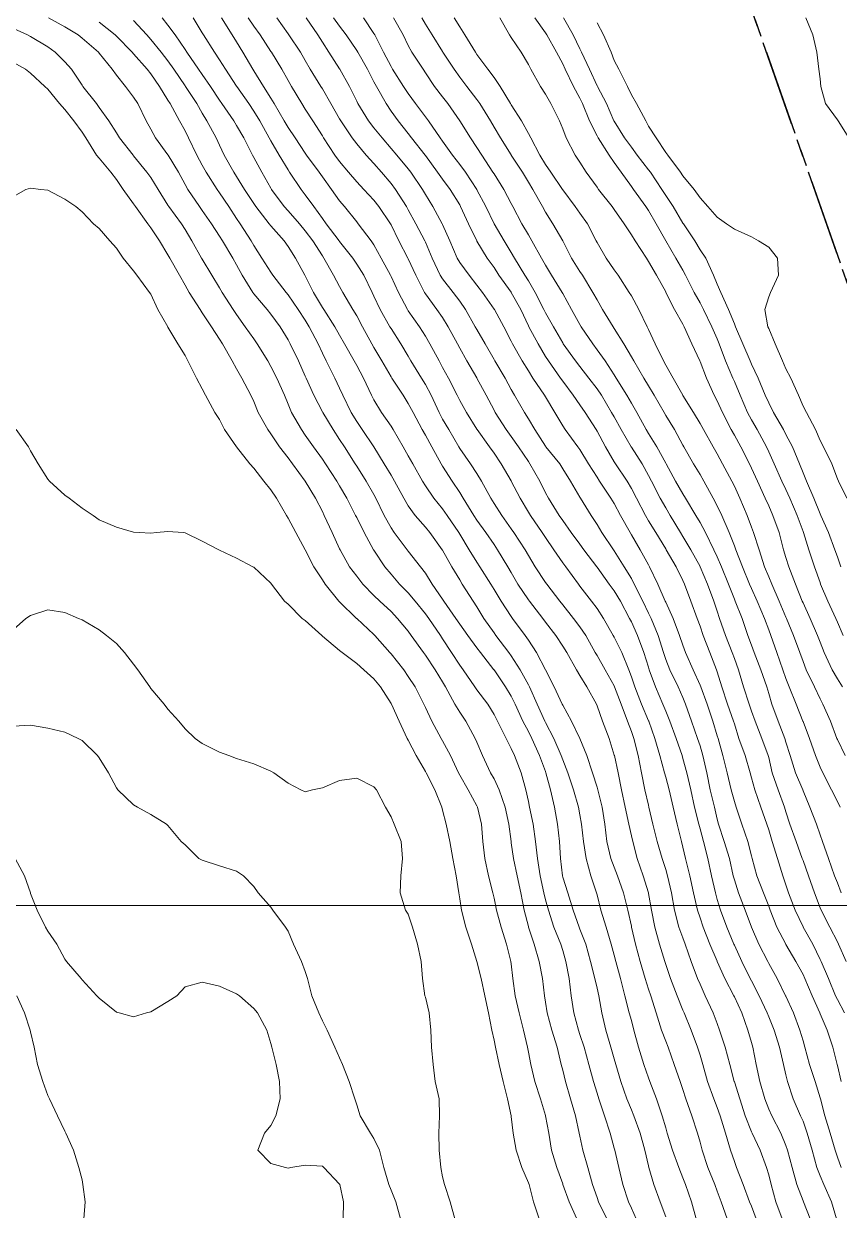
# Model space of a CAD drawing. Header units: centimetres. Extents: x 0 to 642158, y -847 to 649707.
# Drawn here: x 617205.55 to 617229.31, y 620578.5 to 620613.08 of the extents above; entities that cross this region are included whole.
import ezdxf

# ---------------------------------------------------------------- set-up
doc = ezdxf.new("R2010")
doc.units = ezdxf.units.CM
doc.header["$MEASUREMENT"] = 0
doc.linetypes.add('CENTERX2', pattern=[4, 2.5, -0.5, 0.5, -0.5])
doc.layers.add('MEV_grille', color=254, linetype='Continuous', lineweight=9)
doc.layers.add('WAL_topographie 0.5', color=253, linetype='Continuous', lineweight=20)
doc.layers.add('SPW_parcellaire cadastral', color=7, linetype='CENTERX2', lineweight=25, true_color=0xff0542)

# ---------------------------------------------------------------- blocks, each defined once
blk = doc.blocks.new('*U114')
at = {"layer": 'MEV_grille', "transparency": 33554687}
blk.add_lwpolyline([(-1338.461, 0), (1338.461, 0)], dxfattribs=at)
blk = doc.blocks.new('*U115')
at = {"layer": 'MEV_grille', "color": 0, "linetype": 'ByBlock', "lineweight": -2, "transparency": 16777216}
blk.add_blockref('*U114', (0, -1800), dxfattribs=at)

msp = doc.modelspace()

# ---------------------------------------------------------------- linework, layer by layer
at = {"layer": 'SPW_parcellaire cadastral'}
for points in [[(617082.838, 620766.859), (617087.915, 620758.877), (617126.08, 620714.089), (617140.94, 620702.104), (617180.2, 620666.244), (617198.721, 620649.645), (617202.743, 620647.528), (617211.738, 620638.85), (617219.57, 620629.325), (617224.544, 620619.8), (617242.443, 620568.633), (617131.683, 620480.394), (616973.114, 620705.004), (617082.838, 620766.859)], [(617140.892, 620706.757), (617188.586, 620670.429), (617205.491, 620657.481), (617236.821, 620625.726), (617238.726, 620622.445), (617236.096, 620620.154), (617238.753, 620617.124), (617241.351, 620619.557), (617255.145, 620576.565), (617283.484, 620507.46), (617274.764, 620500.676), (617243.342, 620567.204), (617242.443, 620568.633), (617224.544, 620619.8), (617219.57, 620629.325), (617211.738, 620638.85), (617202.743, 620647.528), (617198.721, 620649.645), (617180.2, 620666.244), (617140.94, 620702.104)]]:
    msp.add_lwpolyline(points, dxfattribs=at)
at = {"layer": 'WAL_topographie 0.5'}
for points in [[(617206.274, 620613.25), (617206.75, 620612.991), (617207.133, 620612.75), (617207.25, 620612.658), (617207.729, 620612.25), (617207.75, 620612.225), (617208.122, 620611.75), (617208.25, 620611.58), (617208.517, 620611.25), (617208.75, 620610.942), (617208.876, 620610.75), (617209.116, 620610.25), (617209.25, 620610.007), (617209.389, 620609.75), (617209.75, 620609.261), (617209.757, 620609.25), (617210.062, 620608.75), (617210.25, 620608.397), (617210.329, 620608.25), (617210.666, 620607.75), (617210.75, 620607.634), (617211.017, 620607.25), (617211.25, 620606.883), (617211.335, 620606.75), (617211.642, 620606.25), (617211.75, 620606.051), (617211.908, 620605.75), (617212.219, 620605.25), (617212.25, 620605.207), (617212.641, 620604.75), (617212.75, 620604.612), (617213.022, 620604.25), (617213.25, 620603.871), (617213.313, 620603.75), (617213.549, 620603.25), (617213.75, 620602.81), (617213.777, 620602.75), (617214.004, 620602.25), (617214.25, 620601.771), (617214.26, 620601.75), (617214.559, 620601.25), (617214.75, 620600.963), (617214.89, 620600.75), (617215.208, 620600.25), (617215.25, 620600.183), (617215.524, 620599.75), (617215.75, 620599.357), (617215.808, 620599.25), (617216.052, 620598.75), (617216.25, 620598.389), (617216.341, 620598.25), (617216.72, 620597.75), (617216.75, 620597.712), (617217.112, 620597.25), (617217.25, 620597.065), (617217.45, 620596.75), (617217.75, 620596.31), (617217.79, 620596.25), (617218.137, 620595.75), (617218.25, 620595.583), (617218.482, 620595.25), (617218.75, 620594.89), (617218.859, 620594.75), (617219.247, 620594.25), (617219.25, 620594.246), (617219.588, 620593.75), (617219.75, 620593.485), (617219.865, 620593.25), (617220.093, 620592.75), (617220.25, 620592.454), (617220.349, 620592.25), (617220.576, 620591.75), (617220.75, 620591.284), (617220.763, 620591.25), (617220.895, 620590.75), (617221.008, 620590.25), (617221.098, 620589.75), (617221.157, 620589.25), (617221.19, 620588.75), (617221.24, 620588.25), (617221.25, 620588.212), (617221.396, 620587.75), (617221.555, 620587.25), (617221.729, 620586.75), (617221.75, 620586.696), (617221.926, 620586.25), (617222.058, 620585.75), (617222.183, 620585.25), (617222.25, 620584.97), (617222.302, 620584.75), (617222.389, 620584.25), (617222.504, 620583.75), (617222.655, 620583.25), (617222.75, 620582.915), (617222.797, 620582.75), (617222.942, 620582.25), (617223.119, 620581.75), (617223.25, 620581.43), (617223.324, 620581.25), (617223.505, 620580.75), (617223.644, 620580.25), (617223.75, 620579.791), (617223.76, 620579.75), (617223.905, 620579.25), (617224.089, 620578.75), (617224.25, 620578.31)], [(617209.582, 620613.25), (617209.75, 620613.036), (617209.959, 620612.75), (617210.25, 620612.327), (617210.3, 620612.25), (617210.645, 620611.75), (617210.75, 620611.598), (617210.992, 620611.25), (617211.25, 620610.855), (617211.323, 620610.75), (617211.671, 620610.25), (617211.75, 620610.117), (617211.96, 620609.75), (617212.214, 620609.25), (617212.25, 620609.182), (617212.481, 620608.75), (617212.75, 620608.285), (617212.771, 620608.25), (617213.137, 620607.75), (617213.25, 620607.628), (617213.581, 620607.25), (617213.75, 620607.043), (617213.967, 620606.75), (617214.25, 620606.312), (617214.294, 620606.25), (617214.572, 620605.75), (617214.75, 620605.419), (617214.847, 620605.25), (617215.141, 620604.75), (617215.25, 620604.565), (617215.416, 620604.25), (617215.689, 620603.75), (617215.75, 620603.643), (617215.98, 620603.25), (617216.25, 620602.792), (617216.277, 620602.75), (617216.598, 620602.25), (617216.75, 620602.011), (617216.89, 620601.75), (617217.157, 620601.25), (617217.25, 620601.085), (617217.434, 620600.75), (617217.708, 620600.25), (617217.75, 620600.181), (617218.032, 620599.75), (617218.25, 620599.422), (617218.352, 620599.25), (617218.658, 620598.75), (617218.75, 620598.61), (617219.006, 620598.25), (617219.25, 620597.9), (617219.353, 620597.75), (617219.652, 620597.25), (617219.75, 620597.082), (617219.941, 620596.75), (617220.25, 620596.294), (617220.283, 620596.25), (617220.67, 620595.75), (617220.75, 620595.64), (617221.048, 620595.25), (617221.25, 620594.941), (617221.371, 620594.75), (617221.65, 620594.25), (617221.75, 620594.081), (617221.952, 620593.75), (617222.23, 620593.25), (617222.25, 620593.205), (617222.414, 620592.75), (617222.602, 620592.25), (617222.75, 620591.767), (617222.754, 620591.75), (617222.863, 620591.25), (617222.965, 620590.75), (617223.067, 620590.25), (617223.175, 620589.75), (617223.25, 620589.415), (617223.288, 620589.25), (617223.423, 620588.75), (617223.595, 620588.25), (617223.746, 620587.75), (617223.75, 620587.732), (617223.839, 620587.25), (617223.937, 620586.75), (617224.073, 620586.25), (617224.222, 620585.75), (617224.25, 620585.662), (617224.389, 620585.25), (617224.582, 620584.75), (617224.75, 620584.331), (617224.785, 620584.25), (617224.994, 620583.75), (617225.18, 620583.25), (617225.25, 620583.022), (617225.329, 620582.75), (617225.472, 620582.25), (617225.648, 620581.75), (617225.75, 620581.491), (617225.838, 620581.25), (617225.99, 620580.75), (617226.141, 620580.25), (617226.25, 620579.924), (617226.313, 620579.75), (617226.504, 620579.25), (617226.696, 620578.75), (617226.75, 620578.617), (617226.888, 620578.25)], [(617210.486, 620613.25), (617210.75, 620612.815), (617210.788, 620612.75), (617211.102, 620612.25), (617211.25, 620612.031), (617211.431, 620611.75), (617211.75, 620611.259), (617211.756, 620611.25), (617212.103, 620610.75), (617212.25, 620610.535), (617212.427, 620610.25), (617212.704, 620609.75), (617212.75, 620609.665), (617212.991, 620609.25), (617213.25, 620608.819), (617213.296, 620608.75), (617213.633, 620608.25), (617213.75, 620608.095), (617213.999, 620607.75), (617214.25, 620607.404), (617214.359, 620607.25), (617214.735, 620606.75), (617214.75, 620606.729), (617215.132, 620606.25), (617215.25, 620606.076), (617215.454, 620605.75), (617215.699, 620605.25), (617215.75, 620605.143), (617215.93, 620604.75), (617216.218, 620604.25), (617216.25, 620604.196), (617216.534, 620603.75), (617216.75, 620603.389), (617216.83, 620603.25), (617217.141, 620602.75), (617217.25, 620602.568), (617217.419, 620602.25), (617217.65, 620601.75), (617217.75, 620601.559), (617217.929, 620601.25), (617218.222, 620600.75), (617218.25, 620600.704), (617218.566, 620600.25), (617218.75, 620599.972), (617218.887, 620599.75), (617219.158, 620599.25), (617219.25, 620599.101), (617219.473, 620598.75), (617219.75, 620598.357), (617219.824, 620598.25), (617220.156, 620597.75), (617220.25, 620597.583), (617220.451, 620597.25), (617220.75, 620596.798), (617220.785, 620596.75), (617221.166, 620596.25), (617221.25, 620596.144), (617221.561, 620595.75), (617221.75, 620595.504), (617221.925, 620595.25), (617222.2, 620594.75), (617222.25, 620594.664), (617222.483, 620594.25), (617222.75, 620593.78), (617222.763, 620593.75), (617222.954, 620593.25), (617223.14, 620592.75), (617223.25, 620592.453), (617223.32, 620592.25), (617223.445, 620591.75), (617223.542, 620591.25), (617223.647, 620590.75), (617223.75, 620590.306), (617223.763, 620590.25), (617223.88, 620589.75), (617224.006, 620589.25), (617224.145, 620588.75), (617224.25, 620588.429), (617224.305, 620588.25), (617224.421, 620587.75), (617224.503, 620587.25), (617224.637, 620586.75), (617224.75, 620586.435), (617224.818, 620586.25), (617224.992, 620585.75), (617225.18, 620585.25), (617225.25, 620585.088), (617225.402, 620584.75), (617225.633, 620584.25), (617225.75, 620583.944), (617225.822, 620583.75), (617225.98, 620583.25), (617226.114, 620582.75), (617226.249, 620582.25), (617226.25, 620582.247), (617226.406, 620581.75), (617226.568, 620581.25), (617226.75, 620580.784), (617226.765, 620580.75), (617227.001, 620580.25), (617227.191, 620579.75), (617227.25, 620579.535), (617227.319, 620579.25), (617227.458, 620578.75), (617227.642, 620578.25)], [(617211.311, 620613.25), (617211.626, 620612.75), (617211.75, 620612.553), (617211.933, 620612.25), (617212.225, 620611.75), (617212.25, 620611.71), (617212.538, 620611.25), (617212.75, 620610.914), (617212.846, 620610.75), (617213.135, 620610.25), (617213.25, 620610.056), (617213.456, 620609.75), (617213.75, 620609.311), (617213.791, 620609.25), (617214.151, 620608.75), (617214.25, 620608.617), (617214.519, 620608.25), (617214.75, 620607.918), (617214.89, 620607.75), (617215.25, 620607.303), (617215.295, 620607.25), (617215.67, 620606.75), (617215.75, 620606.633), (617215.964, 620606.25), (617216.234, 620605.75), (617216.25, 620605.715), (617216.463, 620605.25), (617216.726, 620604.75), (617216.75, 620604.713), (617217.076, 620604.25), (617217.25, 620603.971), (617217.381, 620603.75), (617217.648, 620603.25), (617217.75, 620603.065), (617217.923, 620602.75), (617218.171, 620602.25), (617218.25, 620602.096), (617218.447, 620601.75), (617218.75, 620601.265), (617218.759, 620601.25), (617219.113, 620600.75), (617219.25, 620600.56), (617219.462, 620600.25), (617219.75, 620599.754), (617219.752, 620599.75), (617220.013, 620599.25), (617220.25, 620598.849), (617220.309, 620598.75), (617220.656, 620598.25), (617220.75, 620598.108), (617220.989, 620597.75), (617221.25, 620597.368), (617221.337, 620597.25), (617221.706, 620596.75), (617221.75, 620596.691), (617222.091, 620596.25), (617222.25, 620596.04), (617222.441, 620595.75), (617222.724, 620595.25), (617222.75, 620595.201), (617222.973, 620594.75), (617223.174, 620594.25), (617223.25, 620594.049), (617223.35, 620593.75), (617223.547, 620593.25), (617223.75, 620592.759), (617223.754, 620592.75), (617223.938, 620592.25), (617224.084, 620591.75), (617224.216, 620591.25), (617224.25, 620591.123), (617224.348, 620590.75), (617224.463, 620590.25), (617224.58, 620589.75), (617224.708, 620589.25), (617224.75, 620589.082), (617224.829, 620588.75), (617224.953, 620588.25), (617225.057, 620587.75), (617225.174, 620587.25), (617225.25, 620587.02), (617225.342, 620586.75), (617225.536, 620586.25), (617225.75, 620585.756), (617225.753, 620585.75), (617225.975, 620585.25), (617226.237, 620584.75), (617226.25, 620584.723), (617226.471, 620584.25), (617226.647, 620583.75), (617226.75, 620583.388), (617226.789, 620583.25), (617226.886, 620582.75), (617226.992, 620582.25), (617227.137, 620581.75), (617227.25, 620581.448), (617227.337, 620581.25), (617227.6, 620580.75), (617227.75, 620580.386), (617227.798, 620580.25), (617227.935, 620579.75), (617228.074, 620579.25), (617228.25, 620578.776), (617228.261, 620578.75), (617228.456, 620578.25)], [(617212.09, 620613.25), (617212.25, 620613.011), (617212.433, 620612.75), (617212.75, 620612.273), (617212.766, 620612.25), (617213.072, 620611.75), (617213.25, 620611.426), (617213.346, 620611.25), (617213.646, 620610.75), (617213.75, 620610.586), (617213.969, 620610.25), (617214.25, 620609.809), (617214.285, 620609.75), (617214.613, 620609.25), (617214.75, 620609.062), (617215.008, 620608.75), (617215.25, 620608.467), (617215.454, 620608.25), (617215.75, 620607.935), (617215.898, 620607.75), (617216.232, 620607.25), (617216.25, 620607.217), (617216.481, 620606.75), (617216.737, 620606.25), (617216.75, 620606.225), (617216.974, 620605.75), (617217.225, 620605.25), (617217.25, 620605.21), (617217.586, 620604.75), (617217.75, 620604.517), (617217.918, 620604.25), (617218.185, 620603.75), (617218.25, 620603.628), (617218.462, 620603.25), (617218.75, 620602.755), (617218.753, 620602.75), (617219.022, 620602.25), (617219.25, 620601.819), (617219.285, 620601.75), (617219.602, 620601.25), (617219.75, 620601.052), (617219.964, 620600.75), (617220.25, 620600.318), (617220.297, 620600.25), (617220.58, 620599.75), (617220.75, 620599.406), (617220.833, 620599.25), (617221.149, 620598.75), (617221.25, 620598.603), (617221.5, 620598.25), (617221.75, 620597.907), (617221.867, 620597.75), (617222.243, 620597.25), (617222.25, 620597.241), (617222.606, 620596.75), (617222.75, 620596.554), (617222.932, 620596.25), (617223.198, 620595.75), (617223.25, 620595.649), (617223.428, 620595.25), (617223.618, 620594.75), (617223.75, 620594.324), (617223.773, 620594.25), (617223.953, 620593.75), (617224.167, 620593.25), (617224.25, 620593.044), (617224.367, 620592.75), (617224.551, 620592.25), (617224.725, 620591.75), (617224.75, 620591.67), (617224.87, 620591.25), (617224.981, 620590.75), (617225.091, 620590.25), (617225.212, 620589.75), (617225.25, 620589.613), (617225.347, 620589.25), (617225.48, 620588.75), (617225.589, 620588.25), (617225.696, 620587.75), (617225.75, 620587.561), (617225.847, 620587.25), (617226.035, 620586.75), (617226.237, 620586.25), (617226.25, 620586.221), (617226.467, 620585.75), (617226.714, 620585.25), (617226.75, 620585.182), (617226.974, 620584.75), (617227.203, 620584.25), (617227.25, 620584.134), (617227.411, 620583.75), (617227.562, 620583.25), (617227.677, 620582.75), (617227.75, 620582.449), (617227.799, 620582.25), (617227.965, 620581.75), (617228.181, 620581.25), (617228.25, 620581.093), (617228.375, 620580.75), (617228.512, 620580.25), (617228.652, 620579.75), (617228.75, 620579.508), (617228.861, 620579.25), (617229.076, 620578.75), (617229.223, 620578.25)], [(617212.925, 620613.25), (617213.25, 620612.78), (617213.27, 620612.75), (617213.609, 620612.25), (617213.75, 620612.003), (617213.897, 620611.75), (617214.202, 620611.25), (617214.25, 620611.177), (617214.499, 620610.75), (617214.75, 620610.311), (617214.786, 620610.25), (617215.119, 620609.75), (617215.25, 620609.579), (617215.529, 620609.25), (617215.75, 620609.002), (617215.967, 620608.75), (617216.25, 620608.418), (617216.376, 620608.25), (617216.698, 620607.75), (617216.75, 620607.657), (617216.974, 620607.25), (617217.233, 620606.75), (617217.25, 620606.715), (617217.451, 620606.25), (617217.683, 620605.75), (617217.75, 620605.645), (617218.057, 620605.25), (617218.25, 620604.993), (617218.417, 620604.75), (617218.703, 620604.25), (617218.75, 620604.165), (617218.99, 620603.75), (617219.25, 620603.293), (617219.274, 620603.25), (617219.57, 620602.75), (617219.75, 620602.42), (617219.85, 620602.25), (617220.135, 620601.75), (617220.25, 620601.566), (617220.435, 620601.25), (617220.75, 620600.767), (617220.762, 620600.75), (617221.162, 620600.25), (617221.25, 620600.109), (617221.474, 620599.75), (617221.75, 620599.281), (617221.769, 620599.25), (617222.075, 620598.75), (617222.25, 620598.484), (617222.39, 620598.25), (617222.725, 620597.75), (617222.75, 620597.714), (617223.043, 620597.25), (617223.25, 620596.912), (617223.336, 620596.75), (617223.587, 620596.25), (617223.75, 620595.905), (617223.824, 620595.75), (617224.026, 620595.25), (617224.182, 620594.75), (617224.25, 620594.551), (617224.37, 620594.25), (617224.613, 620593.75), (617224.75, 620593.441), (617224.83, 620593.25), (617225.004, 620592.75), (617225.177, 620592.25), (617225.25, 620592.031), (617225.335, 620591.75), (617225.446, 620591.25), (617225.549, 620590.75), (617225.667, 620590.25), (617225.75, 620589.9), (617225.79, 620589.75), (617225.955, 620589.25), (617226.105, 620588.75), (617226.218, 620588.25), (617226.25, 620588.133), (617226.369, 620587.75), (617226.566, 620587.25), (617226.75, 620586.755), (617226.752, 620586.75), (617226.959, 620586.25), (617227.221, 620585.75), (617227.25, 620585.695), (617227.501, 620585.25), (617227.743, 620584.75), (617227.75, 620584.735), (617227.969, 620584.25), (617228.16, 620583.75), (617228.25, 620583.435), (617228.305, 620583.25), (617228.439, 620582.75), (617228.601, 620582.25), (617228.75, 620581.778), (617228.758, 620581.75), (617228.888, 620581.25), (617229.04, 620580.75), (617229.182, 620580.25), (617229.25, 620580.051), (617229.364, 620579.75)], [(617213.774, 620613.25), (617214.118, 620612.75), (617214.25, 620612.544), (617214.439, 620612.25), (617214.75, 620611.766), (617214.761, 620611.75), (617215.038, 620611.25), (617215.25, 620610.823), (617215.286, 620610.75), (617215.593, 620610.25), (617215.75, 620610.048), (617215.988, 620609.75), (617216.25, 620609.446), (617216.416, 620609.25), (617216.75, 620608.847), (617216.824, 620608.75), (617217.161, 620608.25), (617217.25, 620608.1), (617217.47, 620607.75), (617217.738, 620607.25), (617217.75, 620607.225), (617217.964, 620606.75), (617218.173, 620606.25), (617218.25, 620606.121), (617218.522, 620605.75), (617218.75, 620605.464), (617218.911, 620605.25), (617219.25, 620604.764), (617219.26, 620604.75), (617219.536, 620604.25), (617219.75, 620603.831), (617219.789, 620603.75), (617220.073, 620603.25), (617220.25, 620602.963), (617220.384, 620602.75), (617220.721, 620602.25), (617220.75, 620602.202), (617221.021, 620601.75), (617221.25, 620601.359), (617221.321, 620601.25), (617221.688, 620600.75), (617221.75, 620600.667), (617222.003, 620600.25), (617222.25, 620599.861), (617222.324, 620599.75), (617222.656, 620599.25), (617222.75, 620599.093), (617222.935, 620598.75), (617223.212, 620598.25), (617223.25, 620598.188), (617223.509, 620597.75), (617223.75, 620597.308), (617223.782, 620597.25), (617224.022, 620596.75), (617224.237, 620596.25), (617224.25, 620596.22), (617224.467, 620595.75), (617224.656, 620595.25), (617224.75, 620594.964), (617224.827, 620594.75), (617225.047, 620594.25), (617225.25, 620593.806), (617225.272, 620593.75), (617225.454, 620593.25), (617225.62, 620592.75), (617225.75, 620592.329), (617225.774, 620592.25), (617225.917, 620591.75), (617226.038, 620591.25), (617226.159, 620590.75), (617226.25, 620590.413), (617226.3, 620590.25), (617226.467, 620589.75), (617226.642, 620589.25), (617226.75, 620588.826), (617226.769, 620588.75), (617226.902, 620588.25), (617227.095, 620587.75), (617227.25, 620587.363), (617227.294, 620587.25), (617227.49, 620586.75), (617227.749, 620586.25), (617227.75, 620586.248), (617228.042, 620585.75), (617228.25, 620585.366), (617228.304, 620585.25), (617228.516, 620584.75), (617228.74, 620584.25), (617228.75, 620584.226), (617228.955, 620583.75), (617229.12, 620583.25), (617229.243, 620582.75), (617229.25, 620582.723), (617229.363, 620582.25)], [(617214.575, 620613.25), (617214.75, 620613.009), (617214.946, 620612.75), (617215.25, 620612.302), (617215.282, 620612.25), (617215.561, 620611.75), (617215.75, 620611.388), (617215.824, 620611.25), (617216.104, 620610.75), (617216.25, 620610.534), (617216.459, 620610.25), (617216.75, 620609.882), (617216.85, 620609.75), (617217.24, 620609.25), (617217.25, 620609.236), (617217.605, 620608.75), (617217.75, 620608.549), (617217.972, 620608.25), (617218.25, 620607.8), (617218.277, 620607.75), (617218.503, 620607.25), (617218.744, 620606.75), (617218.75, 620606.739), (617219.052, 620606.25), (617219.25, 620605.973), (617219.393, 620605.75), (617219.75, 620605.254), (617219.753, 620605.25), (617220.03, 620604.75), (617220.25, 620604.272), (617220.26, 620604.25), (617220.531, 620603.75), (617220.75, 620603.382), (617220.833, 620603.25), (617221.188, 620602.75), (617221.25, 620602.661), (617221.557, 620602.25), (617221.75, 620601.976), (617221.907, 620601.75), (617222.225, 620601.25), (617222.25, 620601.207), (617222.492, 620600.75), (617222.75, 620600.315), (617222.79, 620600.25), (617223.123, 620599.75), (617223.25, 620599.537), (617223.4, 620599.25), (617223.661, 620598.75), (617223.75, 620598.596), (617223.959, 620598.25), (617224.25, 620597.774), (617224.264, 620597.75), (617224.554, 620597.25), (617224.75, 620596.854), (617224.797, 620596.75), (617224.984, 620596.25), (617225.166, 620595.75), (617225.25, 620595.518), (617225.34, 620595.25), (617225.535, 620594.75), (617225.731, 620594.25), (617225.75, 620594.195), (617225.886, 620593.75), (617226.055, 620593.25), (617226.227, 620592.75), (617226.25, 620592.672), (617226.384, 620592.25), (617226.562, 620591.75), (617226.711, 620591.25), (617226.75, 620591.106), (617226.844, 620590.75), (617227.025, 620590.25), (617227.196, 620589.75), (617227.25, 620589.585), (617227.356, 620589.25), (617227.508, 620588.75), (617227.658, 620588.25), (617227.75, 620587.986), (617227.831, 620587.75), (617228.02, 620587.25), (617228.25, 620586.764), (617228.257, 620586.75), (617228.532, 620586.25), (617228.75, 620585.806), (617228.776, 620585.75), (617228.989, 620585.25), (617229.201, 620584.75), (617229.25, 620584.647), (617229.455, 620584.25)], [(617215.445, 620613.25), (617215.75, 620612.797), (617215.779, 620612.75), (617216.034, 620612.25), (617216.25, 620611.828), (617216.296, 620611.75), (617216.609, 620611.25), (617216.75, 620611.043), (617216.965, 620610.75), (617217.25, 620610.368), (617217.338, 620610.25), (617217.684, 620609.75), (617217.75, 620609.657), (617218.041, 620609.25), (617218.25, 620608.975), (617218.414, 620608.75), (617218.745, 620608.25), (617218.75, 620608.241), (617219.012, 620607.75), (617219.249, 620607.25), (617219.25, 620607.248), (617219.543, 620606.75), (617219.75, 620606.413), (617219.847, 620606.25), (617220.146, 620605.75), (617220.25, 620605.583), (617220.451, 620605.25), (617220.704, 620604.75), (617220.75, 620604.658), (617220.978, 620604.25), (617221.25, 620603.778), (617221.267, 620603.75), (617221.627, 620603.25), (617221.75, 620603.09), (617222.013, 620602.75), (617222.25, 620602.438), (617222.376, 620602.25), (617222.676, 620601.75), (617222.75, 620601.619), (617222.953, 620601.25), (617223.244, 620600.75), (617223.25, 620600.741), (617223.562, 620600.25), (617223.75, 620599.916), (617223.835, 620599.75), (617224.088, 620599.25), (617224.25, 620598.969), (617224.384, 620598.75), (617224.68, 620598.25), (617224.75, 620598.136), (617224.979, 620597.75), (617225.25, 620597.261), (617225.255, 620597.25), (617225.47, 620596.75), (617225.654, 620596.25), (617225.75, 620595.961), (617225.821, 620595.75), (617225.991, 620595.25), (617226.187, 620594.75), (617226.25, 620594.576), (617226.371, 620594.25), (617226.52, 620593.75), (617226.678, 620593.25), (617226.75, 620593.042), (617226.855, 620592.75), (617227.051, 620592.25), (617227.236, 620591.75), (617227.25, 620591.693), (617227.356, 620591.25), (617227.524, 620590.75), (617227.71, 620590.25), (617227.75, 620590.111), (617227.864, 620589.75), (617228.05, 620589.25), (617228.23, 620588.75), (617228.25, 620588.69), (617228.409, 620588.25), (617228.585, 620587.75), (617228.75, 620587.315), (617228.776, 620587.25), (617229.033, 620586.75), (617229.25, 620586.319), (617229.284, 620586.25), (617229.508, 620585.75)], [(617216.325, 620613.25), (617216.601, 620612.75), (617216.75, 620612.447), (617216.856, 620612.25), (617217.181, 620611.75), (617217.25, 620611.648), (617217.52, 620611.25), (617217.75, 620610.945), (617217.899, 620610.75), (617218.25, 620610.253), (617218.252, 620610.25), (617218.562, 620609.75), (617218.75, 620609.474), (617218.892, 620609.25), (617219.219, 620608.75), (617219.25, 620608.701), (617219.539, 620608.25), (617219.75, 620607.835), (617219.793, 620607.75), (617220.061, 620607.25), (617220.25, 620606.926), (617220.355, 620606.75), (617220.632, 620606.25), (617220.75, 620606.039), (617220.922, 620605.75), (617221.231, 620605.25), (617221.25, 620605.216), (617221.51, 620604.75), (617221.75, 620604.309), (617221.784, 620604.25), (617222.124, 620603.75), (617222.25, 620603.579), (617222.483, 620603.25), (617222.75, 620602.848), (617222.81, 620602.75), (617223.12, 620602.25), (617223.25, 620602.021), (617223.407, 620601.75), (617223.681, 620601.25), (617223.75, 620601.137), (617223.993, 620600.75), (617224.25, 620600.268), (617224.259, 620600.25), (617224.531, 620599.75), (617224.75, 620599.377), (617224.83, 620599.25), (617225.131, 620598.75), (617225.25, 620598.544), (617225.411, 620598.25), (617225.655, 620597.75), (617225.75, 620597.542), (617225.874, 620597.25), (617226.077, 620596.75), (617226.25, 620596.313), (617226.276, 620596.25), (617226.474, 620595.75), (617226.647, 620595.25), (617226.75, 620594.969), (617226.829, 620594.75), (617227.024, 620594.25), (617227.192, 620593.75), (617227.25, 620593.56), (617227.346, 620593.25), (617227.53, 620592.75), (617227.718, 620592.25), (617227.75, 620592.143), (617227.872, 620591.75), (617228.032, 620591.25), (617228.242, 620590.75), (617228.25, 620590.728), (617228.452, 620590.25), (617228.643, 620589.75), (617228.75, 620589.439), (617228.818, 620589.25), (617228.988, 620588.75), (617229.172, 620588.25), (617229.25, 620588.041), (617229.366, 620587.75)], [(617217.144, 620613.25), (617217.25, 620613.061), (617217.443, 620612.75), (617217.75, 620612.265), (617217.76, 620612.25), (617218.086, 620611.75), (617218.25, 620611.519), (617218.456, 620611.25), (617218.75, 620610.867), (617218.834, 620610.75), (617219.142, 620610.25), (617219.25, 620610.067), (617219.438, 620609.75), (617219.75, 620609.253), (617219.752, 620609.25), (617220.079, 620608.75), (617220.25, 620608.466), (617220.381, 620608.25), (617220.659, 620607.75), (617220.75, 620607.591), (617220.967, 620607.25), (617221.25, 620606.752), (617221.251, 620606.75), (617221.505, 620606.25), (617221.75, 620605.861), (617221.822, 620605.75), (617222.128, 620605.25), (617222.25, 620605.028), (617222.414, 620604.75), (617222.717, 620604.25), (617222.75, 620604.201), (617223.029, 620603.75), (617223.25, 620603.375), (617223.319, 620603.25), (617223.61, 620602.75), (617223.75, 620602.523), (617223.917, 620602.25), (617224.201, 620601.75), (617224.25, 620601.666), (617224.506, 620601.25), (617224.75, 620600.798), (617224.776, 620600.75), (617225.056, 620600.25), (617225.25, 620599.939), (617225.362, 620599.75), (617225.633, 620599.25), (617225.75, 620599.03), (617225.885, 620598.75), (617226.102, 620598.25), (617226.25, 620597.867), (617226.295, 620597.75), (617226.488, 620597.25), (617226.69, 620596.75), (617226.75, 620596.615), (617226.918, 620596.25), (617227.13, 620595.75), (617227.25, 620595.416), (617227.31, 620595.25), (617227.483, 620594.75), (617227.66, 620594.25), (617227.75, 620593.993), (617227.845, 620593.75), (617228.046, 620593.25), (617228.247, 620592.75), (617228.25, 620592.742), (617228.436, 620592.25), (617228.614, 620591.75), (617228.75, 620591.414), (617228.824, 620591.25), (617229.08, 620590.75), (617229.25, 620590.409), (617229.333, 620590.25)], [(617218.084, 620613.25), (617218.25, 620612.989), (617218.403, 620612.75), (617218.705, 620612.25), (617218.75, 620612.184), (617219.073, 620611.75), (617219.25, 620611.514), (617219.432, 620611.25), (617219.726, 620610.75), (617219.75, 620610.711), (617220.046, 620610.25), (617220.25, 620609.883), (617220.322, 620609.75), (617220.587, 620609.25), (617220.75, 620608.976), (617220.902, 620608.75), (617221.242, 620608.25), (617221.25, 620608.238), (617221.613, 620607.75), (617221.75, 620607.559), (617221.977, 620607.25), (617222.225, 620606.75), (617222.25, 620606.701), (617222.518, 620606.25), (617222.75, 620605.906), (617222.863, 620605.75), (617223.19, 620605.25), (617223.25, 620605.147), (617223.47, 620604.75), (617223.714, 620604.25), (617223.75, 620604.171), (617223.944, 620603.75), (617224.183, 620603.25), (617224.25, 620603.128), (617224.469, 620602.75), (617224.749, 620602.25), (617224.75, 620602.248), (617225.059, 620601.75), (617225.25, 620601.429), (617225.351, 620601.25), (617225.629, 620600.75), (617225.75, 620600.541), (617225.909, 620600.25), (617226.179, 620599.75), (617226.25, 620599.605), (617226.412, 620599.25), (617226.622, 620598.75), (617226.75, 620598.408), (617226.81, 620598.25), (617226.968, 620597.75), (617227.131, 620597.25), (617227.25, 620596.962), (617227.339, 620596.75), (617227.559, 620596.25), (617227.75, 620595.789), (617227.767, 620595.75), (617227.973, 620595.25), (617228.156, 620594.75), (617228.25, 620594.493), (617228.344, 620594.25), (617228.581, 620593.75), (617228.75, 620593.404), (617228.832, 620593.25), (617229.047, 620592.75), (617229.237, 620592.25), (617229.25, 620592.218), (617229.474, 620591.75)], [(617219.418, 620613.25), (617219.702, 620612.75), (617219.75, 620612.68), (617220.041, 620612.25), (617220.25, 620611.892), (617220.32, 620611.75), (617220.605, 620611.25), (617220.75, 620611.022), (617220.902, 620610.75), (617221.152, 620610.25), (617221.25, 620610.017), (617221.352, 620609.75), (617221.611, 620609.25), (617221.75, 620609.04), (617221.936, 620608.75), (617222.25, 620608.314), (617222.294, 620608.25), (617222.692, 620607.75), (617222.75, 620607.669), (617223.044, 620607.25), (617223.25, 620606.928), (617223.356, 620606.75), (617223.687, 620606.25), (617223.75, 620606.153), (617223.98, 620605.75), (617224.25, 620605.261), (617224.256, 620605.25), (617224.508, 620604.75), (617224.75, 620604.319), (617224.786, 620604.25), (617225.012, 620603.75), (617225.244, 620603.25), (617225.25, 620603.236), (617225.434, 620602.75), (617225.663, 620602.25), (617225.75, 620602.086), (617225.903, 620601.75), (617226.161, 620601.25), (617226.25, 620601.092), (617226.437, 620600.75), (617226.688, 620600.25), (617226.75, 620600.127), (617226.927, 620599.75), (617227.152, 620599.25), (617227.25, 620599.029), (617227.373, 620598.75), (617227.553, 620598.25), (617227.683, 620597.75), (617227.75, 620597.524), (617227.833, 620597.25), (617228.027, 620596.75), (617228.23, 620596.25), (617228.25, 620596.203), (617228.458, 620595.75), (617228.676, 620595.25), (617228.75, 620595.056), (617228.869, 620594.75), (617229.096, 620594.25), (617229.25, 620593.986), (617229.404, 620593.75)], [(617220.442, 620613.25), (617220.75, 620612.814), (617220.79, 620612.75), (617221.066, 620612.25), (617221.25, 620611.905), (617221.322, 620611.75), (617221.566, 620611.25), (617221.75, 620610.906), (617221.826, 620610.75), (617222.035, 620610.25), (617222.25, 620609.808), (617222.28, 620609.75), (617222.606, 620609.25), (617222.75, 620609.039), (617222.951, 620608.75), (617223.25, 620608.339), (617223.314, 620608.25), (617223.674, 620607.75), (617223.75, 620607.633), (617223.968, 620607.25), (617224.25, 620606.754), (617224.252, 620606.75), (617224.542, 620606.25), (617224.75, 620605.893), (617224.831, 620605.75), (617225.083, 620605.25), (617225.25, 620604.944), (617225.35, 620604.75), (617225.595, 620604.25), (617225.75, 620603.891), (617225.807, 620603.75), (617225.996, 620603.25), (617226.206, 620602.75), (617226.25, 620602.65), (617226.419, 620602.25), (617226.633, 620601.75), (617226.75, 620601.534), (617226.914, 620601.25), (617227.185, 620600.75), (617227.25, 620600.606), (617227.409, 620600.25), (617227.634, 620599.75), (617227.75, 620599.5), (617227.863, 620599.25), (617228.078, 620598.75), (617228.25, 620598.278), (617228.261, 620598.25), (617228.419, 620597.75), (617228.585, 620597.25), (617228.75, 620596.79), (617228.764, 620596.75), (617228.975, 620596.25), (617229.202, 620595.75), (617229.25, 620595.639), (617229.423, 620595.25)], [(617221.276, 620613.25), (617221.55, 620612.75), (617221.75, 620612.351), (617221.802, 620612.25), (617222.031, 620611.75), (617222.25, 620611.272), (617222.262, 620611.25), (617222.522, 620610.75), (617222.741, 620610.25), (617222.75, 620610.235), (617223.054, 620609.75), (617223.25, 620609.479), (617223.419, 620609.25), (617223.75, 620608.823), (617223.806, 620608.75), (617224.136, 620608.25), (617224.25, 620608.073), (617224.463, 620607.75), (617224.75, 620607.269), (617224.764, 620607.25), (617225.096, 620606.75), (617225.25, 620606.491), (617225.417, 620606.25), (617225.644, 620605.75), (617225.75, 620605.488), (617225.86, 620605.25), (617226.082, 620604.75), (617226.25, 620604.329), (617226.283, 620604.25), (617226.498, 620603.75), (617226.711, 620603.25), (617226.75, 620603.162), (617226.947, 620602.75), (617227.151, 620602.25), (617227.25, 620602.033), (617227.391, 620601.75), (617227.677, 620601.25), (617227.75, 620601.111), (617227.939, 620600.75), (617228.147, 620600.25), (617228.25, 620599.995), (617228.353, 620599.75), (617228.562, 620599.25), (617228.75, 620598.795), (617228.772, 620598.75), (617228.994, 620598.25), (617229.18, 620597.75), (617229.25, 620597.541), (617229.356, 620597.25)], [(617228.335, 620613.25), (617228.536, 620612.75), (617228.652, 620612.25), (617228.712, 620611.75), (617228.75, 620611.47), (617228.771, 620611.25), (617228.903, 620610.75), (617229.25, 620610.282), (617229.27, 620610.25), (617229.587, 620609.75)], [(617205.25, 620612.937), (617205.656, 620612.75), (617205.75, 620612.702), (617206.25, 620612.405), (617206.468, 620612.25), (617206.75, 620611.968), (617206.938, 620611.75), (617207.25, 620611.286), (617207.275, 620611.25), (617207.666, 620610.75), (617207.75, 620610.637), (617208.026, 620610.25), (617208.25, 620609.896), (617208.344, 620609.75), (617208.736, 620609.25), (617208.75, 620609.232), (617209.14, 620608.75), (617209.25, 620608.593), (617209.465, 620608.25), (617209.75, 620607.793), (617209.776, 620607.75), (617210.142, 620607.25), (617210.25, 620607.08), (617210.446, 620606.75), (617210.729, 620606.25), (617210.75, 620606.214), (617211.029, 620605.75), (617211.25, 620605.386), (617211.327, 620605.25), (617211.651, 620604.75), (617211.75, 620604.605), (617212.004, 620604.25), (617212.25, 620603.894), (617212.35, 620603.75), (617212.657, 620603.25), (617212.75, 620603.086), (617212.926, 620602.75), (617213.142, 620602.25), (617213.25, 620601.992), (617213.352, 620601.75), (617213.639, 620601.25), (617213.75, 620601.09), (617213.986, 620600.75), (617214.25, 620600.385), (617214.341, 620600.25), (617214.667, 620599.75), (617214.75, 620599.611), (617214.961, 620599.25), (617215.217, 620598.75), (617215.25, 620598.685), (617215.47, 620598.25), (617215.743, 620597.75), (617215.75, 620597.739), (617216.071, 620597.25), (617216.25, 620597.035), (617216.497, 620596.75), (617216.75, 620596.492), (617216.95, 620596.25), (617217.25, 620595.882), (617217.347, 620595.75), (617217.687, 620595.25), (617217.75, 620595.153), (617218.013, 620594.75), (617218.25, 620594.385), (617218.347, 620594.25), (617218.691, 620593.75), (617218.75, 620593.667), (617219.065, 620593.25), (617219.25, 620592.948), (617219.352, 620592.75), (617219.6, 620592.25), (617219.75, 620591.953), (617219.846, 620591.75), (617220.042, 620591.25), (617220.174, 620590.75), (617220.25, 620590.408), (617220.284, 620590.25), (617220.393, 620589.75), (617220.46, 620589.25), (617220.518, 620588.75), (617220.598, 620588.25), (617220.7, 620587.75), (617220.75, 620587.549), (617220.832, 620587.25), (617220.995, 620586.75), (617221.192, 620586.25), (617221.25, 620586.07), (617221.343, 620585.75), (617221.437, 620585.25), (617221.498, 620584.75), (617221.572, 620584.25), (617221.709, 620583.75), (617221.75, 620583.626), (617221.871, 620583.25), (617222.013, 620582.75), (617222.148, 620582.25), (617222.25, 620581.917), (617222.302, 620581.75), (617222.47, 620581.25), (617222.628, 620580.75), (617222.75, 620580.307), (617222.766, 620580.25), (617222.888, 620579.75), (617223.003, 620579.25), (617223.167, 620578.75), (617223.25, 620578.566), (617223.389, 620578.25)], [(617207.75, 620613.12), (617208.212, 620612.75), (617208.25, 620612.714), (617208.71, 620612.25), (617208.75, 620612.203), (617209.141, 620611.75), (617209.25, 620611.617), (617209.504, 620611.25), (617209.75, 620610.849), (617209.811, 620610.75), (617210.091, 620610.25), (617210.25, 620609.958), (617210.35, 620609.75), (617210.594, 620609.25), (617210.75, 620608.954), (617210.86, 620608.75), (617211.182, 620608.25), (617211.25, 620608.155), (617211.525, 620607.75), (617211.75, 620607.406), (617211.852, 620607.25), (617212.172, 620606.75), (617212.25, 620606.614), (617212.486, 620606.25), (617212.75, 620605.834), (617212.808, 620605.75), (617213.192, 620605.25), (617213.25, 620605.18), (617213.54, 620604.75), (617213.75, 620604.435), (617213.867, 620604.25), (617214.128, 620603.75), (617214.25, 620603.482), (617214.362, 620603.25), (617214.613, 620602.75), (617214.75, 620602.46), (617214.847, 620602.25), (617215.087, 620601.75), (617215.25, 620601.482), (617215.404, 620601.25), (617215.747, 620600.75), (617215.75, 620600.745), (617216.05, 620600.25), (617216.25, 620599.926), (617216.354, 620599.75), (617216.621, 620599.25), (617216.75, 620599.024), (617216.948, 620598.75), (617217.25, 620598.404), (617217.377, 620598.25), (617217.739, 620597.75), (617217.75, 620597.733), (617218.018, 620597.25), (617218.25, 620596.872), (617218.326, 620596.75), (617218.644, 620596.25), (617218.75, 620596.085), (617218.955, 620595.75), (617219.25, 620595.325), (617219.304, 620595.25), (617219.685, 620594.75), (617219.75, 620594.659), (617220.013, 620594.25), (617220.25, 620593.809), (617220.279, 620593.75), (617220.508, 620593.25), (617220.732, 620592.75), (617220.75, 620592.713), (617220.989, 620592.25), (617221.205, 620591.75), (617221.25, 620591.627), (617221.4, 620591.25), (617221.569, 620590.75), (617221.707, 620590.25), (617221.75, 620590.021), (617221.799, 620589.75), (617221.857, 620589.25), (617221.932, 620588.75), (617222.071, 620588.25), (617222.235, 620587.75), (617222.25, 620587.693), (617222.363, 620587.25), (617222.52, 620586.75), (617222.666, 620586.25), (617222.75, 620585.934), (617222.797, 620585.75), (617222.929, 620585.25), (617223.055, 620584.75), (617223.19, 620584.25), (617223.25, 620584.026), (617223.323, 620583.75), (617223.461, 620583.25), (617223.616, 620582.75), (617223.75, 620582.36), (617223.79, 620582.25), (617223.982, 620581.75), (617224.151, 620581.25), (617224.25, 620580.901), (617224.295, 620580.75), (617224.453, 620580.25), (617224.629, 620579.75), (617224.75, 620579.449), (617224.83, 620579.25), (617225.001, 620578.75), (617225.142, 620578.25)], [(617208.75, 620613.171), (617209.132, 620612.75), (617209.25, 620612.622), (617209.554, 620612.25), (617209.75, 620611.997), (617209.925, 620611.75), (617210.25, 620611.269), (617210.264, 620611.25), (617210.589, 620610.75), (617210.75, 620610.476), (617210.887, 620610.25), (617211.152, 620609.75), (617211.25, 620609.541), (617211.393, 620609.25), (617211.67, 620608.75), (617211.75, 620608.628), (617211.981, 620608.25), (617212.25, 620607.84), (617212.312, 620607.75), (617212.704, 620607.25), (617212.75, 620607.189), (617213.134, 620606.75), (617213.25, 620606.588), (617213.467, 620606.25), (617213.741, 620605.75), (617213.75, 620605.734), (617213.988, 620605.25), (617214.25, 620604.809), (617214.288, 620604.75), (617214.614, 620604.25), (617214.75, 620604.005), (617214.895, 620603.75), (617215.178, 620603.25), (617215.25, 620603.119), (617215.447, 620602.75), (617215.678, 620602.25), (617215.75, 620602.115), (617215.972, 620601.75), (617216.25, 620601.351), (617216.315, 620601.25), (617216.601, 620600.75), (617216.75, 620600.485), (617216.881, 620600.25), (617217.163, 620599.75), (617217.25, 620599.612), (617217.498, 620599.25), (617217.75, 620598.94), (617217.884, 620598.75), (617218.224, 620598.25), (617218.25, 620598.207), (617218.53, 620597.75), (617218.75, 620597.386), (617218.838, 620597.25), (617219.154, 620596.75), (617219.25, 620596.593), (617219.46, 620596.25), (617219.75, 620595.808), (617219.792, 620595.75), (617220.158, 620595.25), (617220.25, 620595.116), (617220.489, 620594.75), (617220.748, 620594.25), (617220.75, 620594.246), (617221.001, 620593.75), (617221.235, 620593.25), (617221.25, 620593.219), (617221.506, 620592.75), (617221.75, 620592.252), (617221.751, 620592.25), (617221.951, 620591.75), (617222.117, 620591.25), (617222.25, 620590.828), (617222.273, 620590.75), (617222.397, 620590.25), (617222.477, 620589.75), (617222.538, 620589.25), (617222.654, 620588.75), (617222.75, 620588.499), (617222.848, 620588.25), (617223.022, 620587.75), (617223.149, 620587.25), (617223.25, 620586.78), (617223.256, 620586.75), (617223.367, 620586.25), (617223.504, 620585.75), (617223.653, 620585.25), (617223.75, 620584.943), (617223.813, 620584.75), (617223.97, 620584.25), (617224.132, 620583.75), (617224.25, 620583.43), (617224.322, 620583.25), (617224.501, 620582.75), (617224.67, 620582.25), (617224.75, 620582.017), (617224.837, 620581.75), (617225.016, 620581.25), (617225.177, 620580.75), (617225.25, 620580.488), (617225.31, 620580.25), (617225.477, 620579.75), (617225.68, 620579.25), (617225.75, 620579.055), (617225.865, 620578.75), (617226.04, 620578.25)], [(617222.25, 620613.109), (617222.439, 620612.75), (617222.658, 620612.25), (617222.75, 620612.009), (617222.888, 620611.75), (617223.14, 620611.25), (617223.25, 620611.004), (617223.4, 620610.75), (617223.667, 620610.25), (617223.75, 620610.097), (617223.971, 620609.75), (617224.25, 620609.322), (617224.31, 620609.25), (617224.684, 620608.75), (617224.75, 620608.644), (617225.078, 620608.25), (617225.25, 620608.008), (617225.479, 620607.75), (617225.75, 620607.445), (617226.02, 620607.25), (617226.25, 620607.088), (617226.75, 620606.868), (617226.949, 620606.75), (617227.25, 620606.567), (617227.51, 620606.25), (617227.538, 620605.75), (617227.3, 620605.25), (617227.25, 620605.124), (617227.139, 620604.75), (617227.23, 620604.25), (617227.25, 620604.193), (617227.439, 620603.75), (617227.65, 620603.25), (617227.75, 620603.017), (617227.898, 620602.75), (617228.116, 620602.25), (617228.25, 620601.93), (617228.348, 620601.75), (617228.614, 620601.25), (617228.75, 620600.929), (617228.848, 620600.75), (617229.087, 620600.25), (617229.25, 620599.813), (617229.284, 620599.75), (617229.531, 620599.25)], [(617205.25, 620611.949), (617205.6, 620611.75), (617205.75, 620611.638), (617206.167, 620611.25), (617206.25, 620611.169), (617206.593, 620610.75), (617206.75, 620610.577), (617207.008, 620610.25), (617207.25, 620609.921), (617207.359, 620609.75), (617207.674, 620609.25), (617207.75, 620609.161), (617208.087, 620608.75), (617208.25, 620608.538), (617208.446, 620608.25), (617208.75, 620607.826), (617208.802, 620607.75), (617209.164, 620607.25), (617209.25, 620607.129), (617209.5, 620606.75), (617209.75, 620606.342), (617209.801, 620606.25), (617210.083, 620605.75), (617210.25, 620605.46), (617210.372, 620605.25), (617210.686, 620604.75), (617210.75, 620604.657), (617211.021, 620604.25), (617211.25, 620603.888), (617211.338, 620603.75), (617211.619, 620603.25), (617211.75, 620603.019), (617211.901, 620602.75), (617212.166, 620602.25), (617212.25, 620602.069), (617212.382, 620601.75), (617212.659, 620601.25), (617212.75, 620601.123), (617213.005, 620600.75), (617213.25, 620600.423), (617213.376, 620600.25), (617213.75, 620599.75), (617213.75, 620599.75), (617214.045, 620599.25), (617214.25, 620598.861), (617214.304, 620598.75), (617214.533, 620598.25), (617214.75, 620597.776), (617214.763, 620597.75), (617215.041, 620597.25), (617215.25, 620596.975), (617215.427, 620596.75), (617215.75, 620596.418), (617215.922, 620596.25), (617216.25, 620595.947), (617216.44, 620595.75), (617216.75, 620595.375), (617216.84, 620595.25), (617217.196, 620594.75), (617217.25, 620594.677), (617217.534, 620594.25), (617217.75, 620593.897), (617217.838, 620593.75), (617218.108, 620593.25), (617218.25, 620593.018), (617218.429, 620592.75), (617218.703, 620592.25), (617218.75, 620592.143), (617218.916, 620591.75), (617219.148, 620591.25), (617219.25, 620591.069), (617219.402, 620590.75), (617219.574, 620590.25), (617219.676, 620589.75), (617219.744, 620589.25), (617219.75, 620589.212), (617219.818, 620588.75), (617219.926, 620588.25), (617220.033, 620587.75), (617220.126, 620587.25), (617220.25, 620586.768), (617220.255, 620586.75), (617220.414, 620586.25), (617220.562, 620585.75), (617220.665, 620585.25), (617220.717, 620584.75), (617220.75, 620584.565), (617220.8, 620584.25), (617220.935, 620583.75), (617221.084, 620583.25), (617221.208, 620582.75), (617221.25, 620582.579), (617221.327, 620582.25), (617221.478, 620581.75), (617221.624, 620581.25), (617221.73, 620580.75), (617221.75, 620580.656), (617221.841, 620580.25), (617221.979, 620579.75), (617222.115, 620579.25), (617222.25, 620578.869), (617222.291, 620578.75), (617222.537, 620578.25)], [(617205.25, 620608.045), (617205.614, 620608.25), (617205.75, 620608.29), (617206.05, 620608.25), (617206.25, 620608.226), (617206.75, 620607.968), (617207.064, 620607.75), (617207.25, 620607.598), (617207.585, 620607.25), (617207.75, 620607.108), (617208.062, 620606.75), (617208.25, 620606.537), (617208.442, 620606.25), (617208.75, 620605.88), (617208.84, 620605.75), (617209.215, 620605.25), (617209.25, 620605.193), (617209.46, 620604.75), (617209.743, 620604.25), (617209.75, 620604.238), (617210.039, 620603.75), (617210.25, 620603.413), (617210.333, 620603.25), (617210.581, 620602.75), (617210.75, 620602.436), (617210.843, 620602.25), (617211.114, 620601.75), (617211.25, 620601.54), (617211.402, 620601.25), (617211.75, 620600.75), (617211.75, 620600.75), (617212.136, 620600.25), (617212.25, 620600.123), (617212.548, 620599.75), (617212.75, 620599.492), (617212.915, 620599.25), (617213.202, 620598.75), (617213.25, 620598.669), (617213.477, 620598.25), (617213.747, 620597.75), (617213.75, 620597.745), (617214.003, 620597.25), (617214.25, 620596.873), (617214.33, 620596.75), (617214.733, 620596.25), (617214.75, 620596.232), (617215.242, 620595.75), (617215.25, 620595.743), (617215.75, 620595.277), (617215.776, 620595.25), (617216.218, 620594.75), (617216.25, 620594.715), (617216.618, 620594.25), (617216.75, 620594.056), (617216.949, 620593.75), (617217.207, 620593.25), (617217.25, 620593.154), (617217.437, 620592.75), (617217.713, 620592.25), (617217.75, 620592.181), (617217.977, 620591.75), (617218.213, 620591.25), (617218.25, 620591.179), (617218.492, 620590.75), (617218.75, 620590.29), (617218.77, 620590.25), (617218.887, 620589.75), (617218.926, 620589.25), (617218.984, 620588.75), (617219.089, 620588.25), (617219.214, 620587.75), (617219.25, 620587.598), (617219.325, 620587.25), (617219.453, 620586.75), (617219.616, 620586.25), (617219.742, 620585.75), (617219.75, 620585.681), (617219.798, 620585.25), (617219.866, 620584.75), (617219.981, 620584.25), (617220.112, 620583.75), (617220.223, 620583.25), (617220.25, 620583.109), (617220.319, 620582.75), (617220.436, 620582.25), (617220.599, 620581.75), (617220.75, 620581.258), (617220.752, 620581.25), (617220.843, 620580.75), (617220.927, 620580.25), (617221.077, 620579.75), (617221.25, 620579.272), (617221.257, 620579.25), (617221.436, 620578.75), (617221.664, 620578.25)], [(617205.329, 620601.25), (617205.687, 620600.75), (617205.75, 620600.629), (617205.966, 620600.25), (617206.25, 620599.81), (617206.298, 620599.75), (617206.75, 620599.337), (617206.873, 620599.25), (617207.25, 620598.961), (617207.573, 620598.75), (617207.75, 620598.625), (617208.25, 620598.405), (617208.75, 620598.261), (617208.917, 620598.25), (617209.25, 620598.228), (617209.417, 620598.25), (617209.75, 620598.285), (617210.194, 620598.25), (617210.25, 620598.244), (617210.75, 620597.997), (617211.236, 620597.75), (617211.25, 620597.741), (617211.75, 620597.503), (617212.226, 620597.25), (617212.25, 620597.238), (617212.75, 620596.771), (617212.765, 620596.75), (617213.147, 620596.25), (617213.25, 620596.167), (617213.663, 620595.75), (617213.75, 620595.687), (617214.23, 620595.25), (617214.25, 620595.233), (617214.75, 620594.811), (617214.822, 620594.75), (617215.25, 620594.438), (617215.452, 620594.25), (617215.75, 620593.983), (617215.94, 620593.75), (617216.25, 620593.269), (617216.261, 620593.25), (617216.485, 620592.75), (617216.718, 620592.25), (617216.75, 620592.197), (617216.978, 620591.75), (617217.25, 620591.289), (617217.27, 620591.25), (617217.526, 620590.75), (617217.726, 620590.25), (617217.75, 620590.16), (617217.852, 620589.75), (617217.958, 620589.25), (617218.053, 620588.75), (617218.146, 620588.25), (617218.222, 620587.75), (617218.25, 620587.574), (617218.298, 620587.25), (617218.429, 620586.75), (617218.591, 620586.25), (617218.75, 620585.75), (617218.75, 620585.75), (617218.872, 620585.25), (617218.981, 620584.75), (617219.084, 620584.25), (617219.181, 620583.75), (617219.25, 620583.457), (617219.293, 620583.25), (617219.399, 620582.75), (617219.511, 620582.25), (617219.646, 620581.75), (617219.749, 620581.25), (617219.75, 620581.237), (617219.804, 620580.75), (617219.899, 620580.25), (617220.064, 620579.75), (617220.25, 620579.303), (617220.27, 620579.25), (617220.404, 620578.75), (617220.566, 620578.25)], [(617205.25, 620595.423), (617205.61, 620595.75), (617205.75, 620595.834), (617206.25, 620595.996), (617206.75, 620595.918), (617207.148, 620595.75), (617207.25, 620595.703), (617207.75, 620595.418), (617207.965, 620595.25), (617208.25, 620595.016), (617208.487, 620594.75), (617208.75, 620594.417), (617208.877, 620594.25), (617209.219, 620593.75), (617209.25, 620593.709), (617209.644, 620593.25), (617209.75, 620593.106), (617210.066, 620592.75), (617210.25, 620592.526), (617210.543, 620592.25), (617210.75, 620592.1), (617211.25, 620591.851), (617211.525, 620591.75), (617211.75, 620591.67), (617212.25, 620591.507), (617212.75, 620591.301), (617212.832, 620591.25), (617213.25, 620590.942), (617213.622, 620590.75), (617213.75, 620590.697), (617213.957, 620590.75), (617214.25, 620590.813), (617214.75, 620591.02), (617215.25, 620591.092), (617215.75, 620590.843), (617215.829, 620590.75), (617216.09, 620590.25), (617216.25, 620589.964), (617216.343, 620589.75), (617216.54, 620589.25), (617216.581, 620588.75), (617216.536, 620588.25), (617216.516, 620587.75), (617216.673, 620587.25), (617216.75, 620587.127), (617216.874, 620586.75), (617217.025, 620586.25), (617217.124, 620585.75), (617217.167, 620585.25), (617217.238, 620584.75), (617217.25, 620584.712), (617217.364, 620584.25), (617217.408, 620583.75), (617217.424, 620583.25), (617217.479, 620582.75), (617217.538, 620582.25), (617217.649, 620581.75), (617217.661, 620581.25), (617217.637, 620580.75), (617217.654, 620580.25), (617217.698, 620579.75), (617217.75, 620579.47), (617217.808, 620579.25), (617217.97, 620578.75), (617218.109, 620578.25)], [(617205.25, 620592.604), (617205.75, 620592.636), (617206.25, 620592.553), (617206.75, 620592.432), (617207.135, 620592.25), (617207.25, 620592.186), (617207.696, 620591.75), (617207.75, 620591.687), (617208.017, 620591.25), (617208.25, 620590.808), (617208.292, 620590.75), (617208.75, 620590.311), (617208.868, 620590.25), (617209.25, 620590.038), (617209.707, 620589.75), (617209.75, 620589.71), (617210.137, 620589.25), (617210.25, 620589.145), (617210.65, 620588.75), (617210.75, 620588.701), (617211.25, 620588.542), (617211.75, 620588.387), (617211.955, 620588.25), (617212.25, 620587.935), (617212.376, 620587.75), (617212.75, 620587.329), (617212.806, 620587.25), (617213.177, 620586.75), (617213.25, 620586.636), (617213.408, 620586.25), (617213.64, 620585.75), (617213.75, 620585.46), (617213.814, 620585.25), (617213.942, 620584.75), (617214.148, 620584.25), (617214.25, 620584.021), (617214.393, 620583.75), (617214.609, 620583.25), (617214.75, 620582.939), (617214.833, 620582.75), (617215.033, 620582.25), (617215.19, 620581.75), (617215.25, 620581.572), (617215.351, 620581.25), (617215.652, 620580.75), (617215.75, 620580.59), (617215.912, 620580.25), (617216.038, 620579.75), (617216.187, 620579.25), (617216.25, 620579.09), (617216.389, 620578.75), (617216.525, 620578.25)], [(617205.298, 620588.75), (617205.571, 620588.25), (617205.743, 620587.75), (617205.75, 620587.727), (617205.943, 620587.25), (617206.184, 620586.75), (617206.25, 620586.636), (617206.514, 620586.25), (617206.75, 620585.813), (617206.796, 620585.75), (617207.219, 620585.25), (617207.25, 620585.214), (617207.683, 620584.75), (617207.75, 620584.681), (617208.25, 620584.272), (617208.326, 620584.25), (617208.75, 620584.141), (617209.128, 620584.25), (617209.25, 620584.284), (617209.75, 620584.582), (617210.006, 620584.75), (617210.25, 620585.013), (617210.75, 620585.148), (617211.25, 620585.035), (617211.75, 620584.806), (617211.838, 620584.75), (617212.25, 620584.382), (617212.364, 620584.25), (617212.627, 620583.75), (617212.75, 620583.358), (617212.78, 620583.25), (617212.899, 620582.75), (617213, 620582.25), (617213.02, 620581.75), (617212.892, 620581.25), (617212.75, 620580.971), (617212.561, 620580.75), (617212.367, 620580.25), (617212.75, 620579.867), (617213.173, 620579.75), (617213.25, 620579.731), (617213.327, 620579.75), (617213.75, 620579.813), (617214.25, 620579.784), (617214.289, 620579.75), (617214.75, 620579.265), (617214.757, 620579.25), (617214.86, 620578.75), (617214.853, 620578.25)], [(617205.349, 620584.75), (617205.576, 620584.25), (617205.741, 620583.75), (617205.75, 620583.702), (617205.851, 620583.25), (617205.955, 620582.75), (617206.103, 620582.25), (617206.25, 620581.845), (617206.303, 620581.75), (617206.536, 620581.25), (617206.75, 620580.803), (617206.779, 620580.75), (617207.002, 620580.25), (617207.153, 620579.75), (617207.25, 620579.383), (617207.276, 620579.25), (617207.337, 620578.75), (617207.304, 620578.25)]]:
    msp.add_lwpolyline(points, dxfattribs=at)

# ---------------------------------------------------------------- block references
at = {"layer": 'MEV_grille', "transparency": 33554687}
msp.add_blockref('*U115', (616669.481, 622387.381), dxfattribs=at)

doc.saveas('drawing.dxf')
